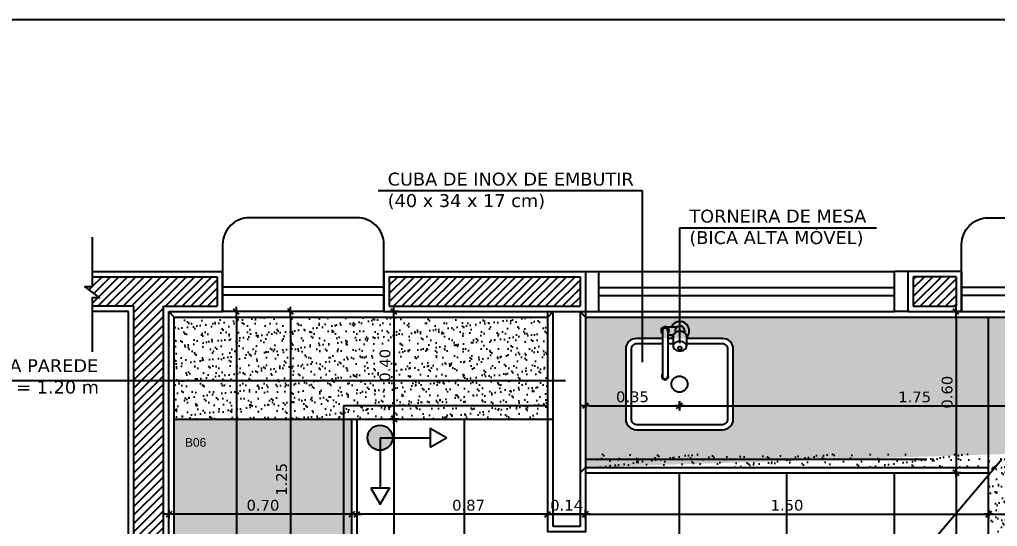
# Model space of a CAD drawing. Extents: x -36 to 357, y 137 to 237.
# Drawn here: x 3.981 to 7.62, y 182.578 to 184.466 of the extents above; entities that cross this region are included whole.
import ezdxf

# ---------------------------------------------------------------- set-up
doc = ezdxf.new("R2010")
doc.units = 0
doc.header["$LTSCALE"] = 0.01
doc.linetypes.add('CONTINU', pattern=[0])
doc.linetypes.add('HIDDEN', pattern=[9.525, 6.35, -3.175])
doc.layers.get('0').update_dxf_attribs({"linetype": 'CONTINUOUS'})
doc.layers.get('DEFPOINTS').update_dxf_attribs({"linetype": 'CONTINUOUS'})
for name, color, linetype in [('01', 1, 'CONTINUOUS'), ('252', 252, 'CONTINUOUS'), ('A-AREAS', 2, 'CONTINUOUS'), ('A-HACHURAPARED', 254, 'CONTINUOUS'), ('A-PAREDE', 5, 'CONTINUOUS'), ('A-PISOS-IDEN', 9, 'CONTINUOUS'), ('A-SIMBO', 2, 'CONTINUOUS'), ('AR-ALV', 5, 'CONTINUOUS'), ('AR-COZ-MOB', 1, 'CONTINUOUS'), ('AR-ID-PIS', 1, 'CONTINUOUS'), ('AR-PRJ-COB', 2, 'HIDDEN'), ('ARQ-ALV-CORTE', 3, 'CONTINUOUS'), ('ARQ-ALV-VISTA2', 2, 'CONTINUOUS'), ('ARQ-CTA-1_025', 1, 'CONTINUOUS'), ('ARQ-EQP-VISTA', 1, 'CONTINUOUS'), ('ARQ-ESQ-VISTA1', 2, 'CONTINUOUS'), ('ARQ-MOB-VISTA', 1, 'CONTINU'), ('ARQ-SMB-1_025', 1, 'CONTINUOUS'), ('ARQ-SMB-1_100', 1, 'CONTINUOUS'), ('ARQ-TXT-1_025', 2, 'CONTINUOUS')]:
    doc.layers.add(name, color=color, linetype=linetype)
doc.styles.add('A16-E50', font='arial.ttf', dxfattribs={"height": 0.08})
doc.styles.add('ESC-50-A20', font='arial.ttf', dxfattribs={"height": 0.1})
doc.styles.add('FNDE Texto Cota 0025', font='verdana.ttf', dxfattribs={"height": 0.04})
doc.dimstyles.new('FNDE 1-0025', dxfattribs={"dimscale": 5, "dimtxt": 0.04, "dimasz": 0.0035, "dimexe": 0.15, "dimexo": 0.15, "dimgap": 0.0025, "dimtad": 1, "dimzin": 1, "dimdsep": 46, "dimtxsty": 'FNDE Texto Cota 0025', "dimblk": 'tic', "dimcen": 0.015, "dimdle": 0.15, "dimse1": 1, "dimse2": 1, "dimclrd": 251, "dimclre": 251, "dimclrt": 256, "dimaunit": 1, "dimadec": 3, "dimazin": 0, "dimtfac": 1, "dimtix": 1, "dimtmove": 2, "dimatfit": 3, "dimfxl": 0.15, "dimtvp": 1, "dimtolj": 1, "dimtzin": 0, "dimarcsym": 0})
pattern_1 = [(37.5, (40.308776, 10.32468), (-0.001600031, 0.048941324), [0, -0.038608, 0, -0.04318, 0, -0.041275]), (7.5, (40.308776, 10.32468), (0.044952328, 0.07168251), [0, -0.020828, 0, -0.034798, 0, -0.013335]), (327.5, (40.277534, 10.32468), (0.079099237, 0.000143718), [0, -0.0127, 0, -0.04572, 0, -0.05969]), (317.5, (40.277534, 10.32468), (0.076355645, 0.022292932), [0, -0.00635, 0, -0.029972, 0, -0.03429])]
pattern_2 = [(45, (40.308776, 10.324678), (-0.0157154482, 0.0157154482), [])]

# ---------------------------------------------------------------- blocks, each defined once
blk = doc.blocks.new('GUICHÊ')
at = {"layer": 'ARQ-EQP-VISTA'}
for p, q in [((0.59, 0), (-0.01, 0)), ((0.59, -0.0608), (-0.01, -0.0608)), ((0.59, -0.0908), (-0.01, -0.0908))]:
    blk.add_line(p, q, dxfattribs=at)
blk.add_lwpolyline([(0.59, 0), (0.59, -0.25, -0.414214), (0.49, -0.35), (0.09, -0.35, -0.414214), (-0.01, -0.25), (-0.01, 0)], format="xyb", dxfattribs=at)
blk = doc.blocks.new('ind-pis')
at = {"layer": 'AR-ID-PIS'}
h = blk.add_hatch(color=252, dxfattribs=at)
h.dxf.hatch_style = 1
edge = h.paths.add_edge_path()
edge.add_arc((0, 0), 0.05, 0, 360)
for q in [(-0.2, 0), (0, -0.1995)]:
    blk.add_line((0, 0), q, dxfattribs=at)
for points in [[(-0.2, 0.0371), (-0.2642, 0), (-0.2, -0.0371)], [(-0.0371, -0.1995), (0, -0.2638), (0.0371, -0.1995)]]:
    blk.add_lwpolyline(points, close=True, dxfattribs=at)
blk.add_circle((0, 0), 0.05, dxfattribs=at)
blk = doc.blocks.new('tic')
at = {"color": 251}
for p, q in [((-1, 0), (1, 0)), ((0, -1), (0, 1))]:
    blk.add_line(p, q, dxfattribs=at)
blk.add_line((-0.6, -0.6), (0.6, 0.6))
blk = doc.blocks.new('*D196')
at = {"layer": 'ARQ-CTA-1_025', "color": 251, "lineweight": -2, "transparency": 16777216}
for p, q in [((5.929, 182.6231), (5.9115, 182.6231)), ((5.9465, 182.6231), (6.0865, 182.6231)), ((6.104, 182.6231), (6.1215, 182.6231))]:
    blk.add_line(p, q, dxfattribs=at)
at = {"layer": 'DEFPOINTS', "color": 0, "transparency": 16777216}
for p in [(5.9465, 183.3143, -2), (6.0865, 182.7143, -2), (6.0865, 182.6231)]:
    blk.add_point(p, dxfattribs=at)
at = {"layer": 'ARQ-CTA-1_025', "color": 251, "lineweight": -2, "transparency": 16777216, "xscale": 0.0175, "yscale": 0.0175, "zscale": 0.0175}
blk.add_blockref('tic', (5.9465, 182.6231), dxfattribs=at)
at = {"layer": 'ARQ-CTA-1_025', "color": 251, "lineweight": -2, "transparency": 16777216, "xscale": 0.0175, "yscale": 0.0175, "zscale": 0.0175, "rotation": 180}
blk.add_blockref('tic', (6.0865, 182.6231), dxfattribs=at)
at = {"layer": 'ARQ-CTA-1_025', "transparency": 16777216, "insert": (6.0165, 182.6564), "char_height": 0.04, "attachment_point": 5, "style": 'FNDE Texto Cota 0025'}
blk.add_mtext('\\A1;0.14', dxfattribs=at)
blk = doc.blocks.new('*D197')
at = {"layer": 'ARQ-CTA-1_025', "color": 251, "lineweight": -2, "transparency": 16777216}
blk.add_line((6.104, 182.6231), (7.569, 182.6231), dxfattribs=at)
at = {"layer": 'DEFPOINTS', "color": 0, "transparency": 16777216}
for p in [(6.0865, 182.7143, -2), (7.5865, 182.7143, -2), (7.5865, 182.6231)]:
    blk.add_point(p, dxfattribs=at)
at = {"layer": 'ARQ-CTA-1_025', "color": 251, "lineweight": -2, "transparency": 16777216, "xscale": 0.0175, "yscale": 0.0175, "zscale": 0.0175, "rotation": 180}
blk.add_blockref('tic', (6.0865, 182.6231), dxfattribs=at)
at = {"layer": 'ARQ-CTA-1_025', "color": 251, "lineweight": -2, "transparency": 16777216, "xscale": 0.0175, "yscale": 0.0175, "zscale": 0.0175}
blk.add_blockref('tic', (7.5865, 182.6231), dxfattribs=at)
at = {"layer": 'ARQ-CTA-1_025', "transparency": 16777216, "insert": (6.8365, 182.6564), "char_height": 0.04, "attachment_point": 5, "style": 'FNDE Texto Cota 0025'}
blk.add_mtext('\\A1;1.50', dxfattribs=at)
blk = doc.blocks.new('*D198')
at = {"layer": 'ARQ-CTA-1_025', "color": 251, "lineweight": -2, "transparency": 16777216}
blk.add_line((7.604, 182.6231), (8.169, 182.6231), dxfattribs=at)
at = {"layer": 'DEFPOINTS', "color": 0, "transparency": 16777216}
for p in [(8.1865, 183.3143, -2), (7.5865, 182.7143, -2), (8.1865, 182.6231)]:
    blk.add_point(p, dxfattribs=at)
at = {"layer": 'ARQ-CTA-1_025', "color": 251, "lineweight": -2, "transparency": 16777216, "xscale": 0.0175, "yscale": 0.0175, "zscale": 0.0175, "rotation": 180}
blk.add_blockref('tic', (7.5865, 182.6231), dxfattribs=at)
at = {"layer": 'ARQ-CTA-1_025', "color": 251, "lineweight": -2, "transparency": 16777216, "xscale": 0.0175, "yscale": 0.0175, "zscale": 0.0175}
blk.add_blockref('tic', (8.1865, 182.6231), dxfattribs=at)
at = {"layer": 'ARQ-CTA-1_025', "transparency": 16777216, "insert": (7.8865, 182.6564), "char_height": 0.04, "attachment_point": 5, "style": 'FNDE Texto Cota 0025'}
blk.add_mtext('\\A1;0.60', dxfattribs=at)
blk = doc.blocks.new('*D199')
at = {"layer": 'ARQ-CTA-1_025', "color": 251, "lineweight": -2, "transparency": 16777216}
blk.add_line((7.4659, 183.3602), (7.4659, 182.7952), dxfattribs=at)
at = {"layer": 'DEFPOINTS', "color": 0, "transparency": 16777216}
for p in [(7.5471, 183.3777, -2), (7.4659, 182.7777), (7.6471, 182.7777, -2)]:
    blk.add_point(p, dxfattribs=at)
at = {"layer": 'ARQ-CTA-1_025', "color": 251, "lineweight": -2, "transparency": 16777216, "xscale": 0.0175, "yscale": 0.0175, "zscale": 0.0175}
for p, rotation in [((7.4659, 183.3777), 90), ((7.4659, 182.7777), 270)]:
    blk.add_blockref('tic', p, dxfattribs=dict(at, rotation=rotation))
at = {"layer": 'ARQ-CTA-1_025', "transparency": 16777216, "insert": (7.4325, 183.0777), "char_height": 0.04, "attachment_point": 5, "rotation": 90, "style": 'FNDE Texto Cota 0025'}
blk.add_mtext('\\A1;0.60', dxfattribs=at)
blk = doc.blocks.new('*D200')
at = {"layer": 'ARQ-CTA-1_025', "color": 251, "lineweight": -2, "transparency": 16777216}
blk.add_line((7.4659, 182.7602), (7.4659, 181.5952), dxfattribs=at)
at = {"layer": 'DEFPOINTS', "color": 0, "transparency": 16777216}
for p in [(7.6471, 182.7777, -2), (7.4659, 181.5777), (7.6471, 181.5777, -2)]:
    blk.add_point(p, dxfattribs=at)
at = {"layer": 'ARQ-CTA-1_025', "color": 251, "lineweight": -2, "transparency": 16777216, "xscale": 0.0175, "yscale": 0.0175, "zscale": 0.0175}
for p, rotation in [((7.4659, 182.7777), 90), ((7.4659, 181.5777), 270)]:
    blk.add_blockref('tic', p, dxfattribs=dict(at, rotation=rotation))
at = {"layer": 'ARQ-CTA-1_025', "transparency": 16777216, "insert": (7.4325, 182.1777), "char_height": 0.04, "attachment_point": 5, "rotation": 90, "style": 'FNDE Texto Cota 0025'}
blk.add_mtext('\\A1;1.20', dxfattribs=at)
blk = doc.blocks.new('*D213')
at = {"layer": 'ARQ-CTA-1_025', "color": 251, "lineweight": -2, "transparency": 16777216}
blk.add_line((5.3741, 183.3602), (5.3741, 182.9952), dxfattribs=at)
at = {"layer": 'DEFPOINTS', "color": 0, "transparency": 16777216}
for p in [(4.5365, 183.3777, -2), (5.2365, 182.9777, -2), (5.3741, 182.9777)]:
    blk.add_point(p, dxfattribs=at)
at = {"layer": 'ARQ-CTA-1_025', "color": 251, "lineweight": -2, "transparency": 16777216, "xscale": 0.0175, "yscale": 0.0175, "zscale": 0.0175}
for p, rotation in [((5.3741, 183.3777), 90), ((5.3741, 182.9777), 270)]:
    blk.add_blockref('tic', p, dxfattribs=dict(at, rotation=rotation))
at = {"layer": 'ARQ-CTA-1_025', "transparency": 16777216, "insert": (5.3408, 183.1777), "char_height": 0.04, "attachment_point": 5, "rotation": 90, "style": 'FNDE Texto Cota 0025'}
blk.add_mtext('\\A1;0.40', dxfattribs=at)
blk = doc.blocks.new('*D214')
at = {"layer": '252', "color": 251, "lineweight": -2, "transparency": 16777216}
blk.add_line((5.3741, 182.9602), (5.3741, 180.9452), dxfattribs=at)
at = {"layer": 'DEFPOINTS', "color": 0, "transparency": 16777216}
for p in [(5.2365, 182.9777, -2), (5.2365, 180.9277, -2), (5.3741, 180.9277)]:
    blk.add_point(p, dxfattribs=at)
at = {"layer": '252', "color": 251, "lineweight": -2, "transparency": 16777216, "xscale": 0.0175, "yscale": 0.0175, "zscale": 0.0175}
for p, rotation in [((5.3741, 182.9777), 90), ((5.3741, 180.9277), 270)]:
    blk.add_blockref('tic', p, dxfattribs=dict(at, rotation=rotation))
at = {"layer": '252', "transparency": 16777216, "insert": (5.3408, 181.9527), "char_height": 0.04, "attachment_point": 5, "rotation": 90, "style": 'FNDE Texto Cota 0025'}
blk.add_mtext('\\A1;2.05', dxfattribs=at)
blk = doc.blocks.new('*D222')
at = {"layer": 'ARQ-CTA-1_025', "color": 251, "lineweight": -2, "transparency": 16777216}
blk.add_line((6.104, 183.0269), (6.419, 183.0269), dxfattribs=at)
at = {"layer": 'DEFPOINTS', "color": 0, "transparency": 16777216}
for p in [(6.0865, 183.1269, -2), (6.4365, 183.0269), (6.4365, 182.8569, -2)]:
    blk.add_point(p, dxfattribs=at)
at = {"layer": 'ARQ-CTA-1_025', "color": 251, "lineweight": -2, "transparency": 16777216, "xscale": 0.0175, "yscale": 0.0175, "zscale": 0.0175, "rotation": 180}
blk.add_blockref('tic', (6.0865, 183.0269), dxfattribs=at)
at = {"layer": 'ARQ-CTA-1_025', "color": 251, "lineweight": -2, "transparency": 16777216, "xscale": 0.0175, "yscale": 0.0175, "zscale": 0.0175}
blk.add_blockref('tic', (6.4365, 183.0269), dxfattribs=at)
at = {"layer": 'ARQ-CTA-1_025', "transparency": 16777216, "insert": (6.2615, 183.0602), "char_height": 0.04, "attachment_point": 5, "style": 'FNDE Texto Cota 0025'}
blk.add_mtext('\\A1;0.35', dxfattribs=at)
blk = doc.blocks.new('*D223')
at = {"layer": 'ARQ-CTA-1_025', "color": 251, "lineweight": -2, "transparency": 16777216}
blk.add_line((6.454, 183.0269), (8.169, 183.0269), dxfattribs=at)
at = {"layer": 'DEFPOINTS', "color": 0, "transparency": 16777216}
for p in [(8.1865, 183.1701, -2), (8.1865, 183.0269), (6.4365, 182.8569, -2)]:
    blk.add_point(p, dxfattribs=at)
at = {"layer": 'ARQ-CTA-1_025', "color": 251, "lineweight": -2, "transparency": 16777216, "xscale": 0.0175, "yscale": 0.0175, "zscale": 0.0175, "rotation": 180}
blk.add_blockref('tic', (6.4365, 183.0269), dxfattribs=at)
at = {"layer": 'ARQ-CTA-1_025', "color": 251, "lineweight": -2, "transparency": 16777216, "xscale": 0.0175, "yscale": 0.0175, "zscale": 0.0175}
blk.add_blockref('tic', (8.1865, 183.0269), dxfattribs=at)
at = {"layer": 'ARQ-CTA-1_025', "transparency": 16777216, "insert": (7.3115, 183.0599), "char_height": 0.04, "attachment_point": 5, "style": 'FNDE Texto Cota 0025'}
blk.add_mtext('\\A1;1.75', dxfattribs=at)
blk = doc.blocks.new('*D224')
at = {"layer": 'ARQ-CTA-1_025', "color": 251, "lineweight": -2, "transparency": 16777216}
blk.add_line((4.9893, 183.3602), (4.9893, 182.146), dxfattribs=at)
at = {"layer": 'DEFPOINTS', "color": 0, "transparency": 16777216}
for p in [(4.5999, 183.3777, -2), (4.8943, 182.1285, -2), (4.9893, 182.1285)]:
    blk.add_point(p, dxfattribs=at)
at = {"layer": 'ARQ-CTA-1_025', "color": 251, "lineweight": -2, "transparency": 16777216, "xscale": 0.0175, "yscale": 0.0175, "zscale": 0.0175}
for p, rotation in [((4.9893, 183.3777), 90), ((4.9893, 182.1285), 270)]:
    blk.add_blockref('tic', p, dxfattribs=dict(at, rotation=rotation))
at = {"layer": 'ARQ-CTA-1_025', "transparency": 16777216, "insert": (4.956, 182.7531), "char_height": 0.04, "attachment_point": 5, "rotation": 90, "style": 'FNDE Texto Cota 0025'}
blk.add_mtext('\\A1;1.25', dxfattribs=at)
blk = doc.blocks.new('*D225')
at = {"layer": 'ARQ-CTA-1_025', "color": 251, "lineweight": -2, "transparency": 16777216}
blk.add_line((4.7879, 183.3602), (4.7879, 181.0952), dxfattribs=at)
at = {"layer": 'DEFPOINTS', "color": 0, "transparency": 16777216}
for p in [(4.5365, 183.3777, -2), (4.5565, 181.0777, -2), (4.7879, 181.0777)]:
    blk.add_point(p, dxfattribs=at)
at = {"layer": 'ARQ-CTA-1_025', "color": 251, "lineweight": -2, "transparency": 16777216, "xscale": 0.0175, "yscale": 0.0175, "zscale": 0.0175}
for p, rotation in [((4.7879, 183.3777), 90), ((4.7879, 181.0777), 270)]:
    blk.add_blockref('tic', p, dxfattribs=dict(at, rotation=rotation))
at = {"layer": 'ARQ-CTA-1_025', "transparency": 16777216, "insert": (4.7546, 182.2277), "char_height": 0.04, "attachment_point": 5, "rotation": 90, "style": 'FNDE Texto Cota 0025'}
blk.add_mtext('\\A1;2.30', dxfattribs=at)
blk = doc.blocks.new('*D231')
at = {"layer": 'ARQ-CTA-1_025', "color": 251, "lineweight": -2, "transparency": 16777216}
blk.add_line((6.069, 182.6231), (5.234, 182.6231), dxfattribs=at)
at = {"layer": 'DEFPOINTS', "color": 0, "transparency": 16777216}
for p in [(5.2165, 182.9143, -2), (6.0865, 182.7143, -2), (5.2165, 182.6231)]:
    blk.add_point(p, dxfattribs=at)
at = {"layer": 'ARQ-CTA-1_025', "color": 251, "lineweight": -2, "transparency": 16777216, "xscale": 0.0175, "yscale": 0.0175, "zscale": 0.0175, "rotation": 180}
blk.add_blockref('tic', (5.2165, 182.6231), dxfattribs=at)
at = {"layer": 'ARQ-CTA-1_025', "color": 251, "lineweight": -2, "transparency": 16777216, "xscale": 0.0175, "yscale": 0.0175, "zscale": 0.0175}
blk.add_blockref('tic', (6.0865, 182.6231), dxfattribs=at)
at = {"layer": 'ARQ-CTA-1_025', "transparency": 16777216, "insert": (5.6515, 182.6565), "char_height": 0.04, "attachment_point": 5, "style": 'FNDE Texto Cota 0025'}
blk.add_mtext('\\A1;0.87', dxfattribs=at)
blk = doc.blocks.new('*D232')
at = {"layer": 'ARQ-CTA-1_025', "color": 251, "lineweight": -2, "transparency": 16777216}
blk.add_line((5.219, 182.6231), (4.554, 182.6231), dxfattribs=at)
at = {"layer": 'DEFPOINTS', "color": 0, "transparency": 16777216}
for p in [(4.5365, 183.3143, -2), (5.2365, 182.9143, -2), (4.5365, 182.6231)]:
    blk.add_point(p, dxfattribs=at)
at = {"layer": 'ARQ-CTA-1_025', "color": 251, "lineweight": -2, "transparency": 16777216, "xscale": 0.0175, "yscale": 0.0175, "zscale": 0.0175, "rotation": 180}
blk.add_blockref('tic', (4.5365, 182.6231), dxfattribs=at)
at = {"layer": 'ARQ-CTA-1_025', "color": 251, "lineweight": -2, "transparency": 16777216, "xscale": 0.0175, "yscale": 0.0175, "zscale": 0.0175}
blk.add_blockref('tic', (5.2365, 182.6231), dxfattribs=at)
at = {"layer": 'ARQ-CTA-1_025', "transparency": 16777216, "insert": (4.8865, 182.6564), "char_height": 0.04, "attachment_point": 5, "style": 'FNDE Texto Cota 0025'}
blk.add_mtext('\\A1;0.70', dxfattribs=at)

msp = doc.modelspace()

# ---------------------------------------------------------------- hatches: boundary and pattern name
at = {"layer": '01'}
h = msp.add_hatch(dxfattribs=at)
h.set_pattern_fill('ANSI31', color=253, scale=0.007)
h.set_pattern_definition(pattern_2)
h.paths.add_polyline_path([(4.4065, 180.8477), (4.5165, 180.8477), (4.5165, 183.3977), (4.7165, 183.3977), (4.7165, 183.5077), (4.2512, 183.5077), (4.2512, 183.4697), (4.2236, 183.4697), (4.2788, 183.4287), (4.2512, 183.4287), (4.2512, 183.3977), (4.4065, 183.3977), (4.4065, 181.0577), (4.0612, 181.0577), (4.0612, 181.0198), (4.0337, 181.0198), (4.0888, 180.9788), (4.0613, 180.9788), (4.0613, 180.9477), (4.4065, 180.9477)])
h = msp.add_hatch(dxfattribs=at)
h.set_pattern_fill('ANSI31', color=253, scale=0.007)
h.set_pattern_definition(pattern_2)
h.paths.add_polyline_path([(5.3567, 183.5077), (5.3567, 183.3977), (6.0665, 183.3977), (6.0665, 183.5077)])
h = msp.add_hatch(dxfattribs=at)
h.set_pattern_fill('ANSI31', color=253, scale=0.007)
h.set_pattern_definition([(45, (-5.712823, 3.359972), (-0.0157154482, 0.0157154482), [])])
h.paths.add_polyline_path([(7.4665, 183.3977), (7.4665, 183.5077), (7.3065, 183.5077), (7.3065, 183.3977)])
at = {"layer": 'A-HACHURAPARED'}
h = msp.add_hatch(dxfattribs=at)
h.set_pattern_fill('AR-SAND', color=252, scale=0.001)
h.set_pattern_definition(pattern_1)
h.paths.add_polyline_path([(5.9465, 183.3577), (4.5565, 183.3577), (4.5565, 182.9777), (5.1665, 182.9777), (5.1665, 183.0477), (5.9465, 183.0477)])
h.paths.add_polyline_path([(5.9465, 183.0477), (5.1665, 183.0477), (5.1665, 182.9777), (5.9465, 182.9777)], flags=17)
h = msp.add_hatch(dxfattribs=at)
h.set_pattern_fill('AR-SAND', color=252, scale=0.001)
h.set_pattern_definition(pattern_1)
h.paths.add_polyline_path([(8.1665, 183.3577), (6.0865, 183.3577), (6.0865, 182.7977), (7.6565, 182.8477), (7.6565, 181.5977), (8.1665, 181.5977), (8.1665, 181.6277), (7.7365, 181.6277), (7.7365, 181.7277), (8.1665, 181.7277)])
edge = h.paths.add_edge_path(flags=16)
edge.add_line((6.5965, 182.9377), (6.2765, 182.9377))
edge.add_arc((6.2765, 182.9777), 0.04, 180, 270, ccw=False)
edge.add_line((6.2365, 182.9777), (6.2365, 183.2377))
edge.add_arc((6.2765, 183.2377), 0.04, 90, 180, ccw=False)
edge.add_line((6.2765, 183.2777), (6.5965, 183.2777))
edge.add_arc((6.5965, 183.2377), 0.04, 0, 90, ccw=False)
edge.add_line((6.6365, 183.2377), (6.6365, 182.9777))
edge.add_arc((6.5965, 182.9777), 0.04, -90, 0, ccw=False)
edge = h.paths.add_edge_path(flags=0)
edge.add_line((6.5965, 182.9577), (6.2765, 182.9577))
edge.add_arc((6.2765, 182.9777), 0.02, 180, 270, ccw=False)
edge.add_line((6.2565, 182.9777), (6.2565, 183.2377))
edge.add_arc((6.2765, 183.2377), 0.02, 90, 180, ccw=False)
edge.add_line((6.2765, 183.2577), (6.5965, 183.2577))
edge.add_arc((6.5965, 183.2377), 0.02, 0, 90, ccw=False)
edge.add_line((6.6165, 183.2377), (6.6165, 182.9777))
edge.add_arc((6.5965, 182.9777), 0.02, 270, 360, ccw=False)
edge = h.paths.add_edge_path(flags=0)
edge.add_arc((6.4365, 183.1077), 0.03, 0, 360)
h = msp.add_hatch(dxfattribs=at)
h.set_pattern_fill('AR-SAND', color=252, scale=0.001)
h.set_pattern_definition(pattern_1)
h.paths.add_polyline_path([(5.1665, 182.9777), (4.5565, 182.9777), (4.5565, 181.0777), (5.0865, 181.0777), (5.0865, 180.9777), (4.5565, 180.9777), (4.5565, 180.9477), (5.1665, 180.9477)])
h.paths.add_polyline_path([(4.6877, 181.8785, -0.414214), (4.6477, 181.9185), (4.6477, 182.0783), (4.5877, 182.0783), (4.5877, 182.0833), (4.5877, 182.1135), (4.5797, 182.1135), (4.5797, 182.1015), (4.5677, 182.1015), (4.5677, 182.1135), (4.56, 182.1135), (4.56, 182.1435), (4.5677, 182.1435), (4.5677, 182.1555), (4.5797, 182.1555), (4.5797, 182.1435), (4.6178, 182.1435), (4.6178, 182.1689, -0.08246), (4.6477, 182.1739), (4.6477, 182.3385, -0.414214), (4.6877, 182.3785), (5.0077, 182.3785, -0.414214), (5.0477, 182.3385), (5.0477, 181.9185, -0.414214), (5.0077, 181.8785)], flags=16)
h.paths.add_polyline_path([(4.6877, 181.8985, -0.414214), (4.6677, 181.9185), (4.6677, 182.0855, -0.137651), (4.6178, 182.0882), (4.6178, 182.0982), (4.6677, 182.0983), (4.6677, 182.3385, -0.414214), (4.6877, 182.3585), (5.0077, 182.3585, -0.414214), (5.0277, 182.3385), (5.0277, 181.9185, -0.414214), (5.0077, 181.8985)], flags=0)
h.paths.add_polyline_path([(4.8027, 182.1182), (4.6778, 182.1182), (4.6778, 182.1435), (4.6778, 182.1628), (4.6778, 182.1628), (4.6778, 182.1435), (4.6778, 182.1435), (4.6778, 182.1388), (4.8027, 182.1388, -0.83811), (4.8609, 182.1285, -0.838143)], flags=0)
h.paths.add_polyline_path([(5.0865, 181.0777), (4.5565, 181.0777), (4.5565, 180.9777), (5.0865, 180.9777)], flags=17)
h.paths.add_polyline_path([(5.2165, 182.9777), (5.1665, 182.9777), (5.1665, 180.9477), (5.2165, 180.9477)])
h = msp.add_hatch(dxfattribs=at)
h.set_pattern_fill('AR-SAND', color=252, scale=0.001)
h.set_pattern_definition(pattern_1)
h.paths.add_polyline_path([(7.5665, 182.8477), (6.1265, 182.8477), (6.1265, 182.7977), (7.5665, 182.7977)])
h.paths.add_polyline_path([(7.6565, 182.8477), (7.5865, 182.8477), (7.5865, 181.5977), (7.6565, 181.5977)])
at = {"layer": 'ARQ-SMB-1_100'}
h = msp.add_hatch(color=252, dxfattribs=at)
edge = h.paths.add_edge_path()
edge.add_arc((4.634, 182.8917), 0.0536, 0, 360)
edge = h.paths.add_edge_path(flags=17)
edge.add_arc((4.634, 182.8917), 0.0489, 0, 360)

# ---------------------------------------------------------------- linework, layer by layer
msp.add_lwpolyline([(1.1606, 184.4656), (29.4247, 184.4656), (29.4247, 167.9372), (1.1606, 167.9372)], close=True)
at = {"layer": '01', "color": 253}
for p, q in [((4.2512, 183.5077), (4.7165, 183.5077)), ((4.7165, 183.5077), (4.7165, 183.3977)), ((5.3567, 183.5077), (6.0665, 183.5077)), ((5.3567, 183.5077), (5.3567, 183.3977)), ((6.0665, 183.5077), (6.0665, 183.3977)), ((7.4665, 183.5077), (7.3065, 183.5077)), ((7.3065, 183.5077), (7.3065, 183.3977)), ((7.4665, 183.5077), (7.4665, 183.3977)), ((4.4065, 183.3977), (4.2512, 183.3977)), ((4.4065, 181.0577), (4.4065, 183.3977)), ((4.5165, 183.3977), (4.7165, 183.3977)), ((4.5165, 180.9477), (4.5165, 183.3977)), ((5.3567, 183.3977), (6.0665, 183.3977)), ((7.3065, 183.3977), (7.4665, 183.3977))]:
    msp.add_line(p, q, dxfattribs=at)
at = {"layer": '252', "color": 251}
for p, q in [((5.6365, 179.5277), (5.6365, 182.9777)), ((6.4365, 179.6726), (6.4365, 182.7777)), ((6.8365, 181.5477), (6.8365, 182.7777)), ((7.2365, 181.5477), (7.2365, 182.7777))]:
    msp.add_line(p, q, dxfattribs=at)
at = {"layer": 'A-AREAS', "linetype": 'Continuous'}
for p, q in [((4.5565, 183.3577), (4.5365, 183.3777)), ((4.5565, 180.9277), (4.5565, 183.3577)), ((6.0865, 183.3577), (8.1665, 183.3577)), ((7.5865, 181.5777), (7.5865, 183.3577)), ((4.5565, 182.9777), (5.9465, 182.9777)), ((5.2165, 182.9777), (5.2165, 180.9477)), ((5.2365, 180.9277), (5.2365, 182.9777)), ((6.0865, 182.7977), (7.5865, 182.7977)), ((6.0865, 182.7777), (7.5865, 182.7777))]:
    msp.add_line(p, q, dxfattribs=at)
at = {"layer": 'A-PAREDE'}
msp.add_line((4.7365, 183.3777), (4.7365, 183.5277), dxfattribs=at)
at = {"layer": 'A-PISOS-IDEN'}
msp.add_line((4.9842, 179.7031), (7.6365, 182.8277), dxfattribs=at)
at = {"layer": 'A-SIMBO', "color": 2, "linetype": 'ByBlock', "elevation": -2.0001}
msp.add_lwpolyline([(4.2512, 183.6549), (4.2512, 183.4697), (4.2236, 183.4697), (4.2788, 183.4287), (4.2512, 183.4287), (4.2512, 183.2275)], dxfattribs=at)
at = {"layer": 'AR-ALV'}
for p, q in [((4.2512, 183.5277), (4.7365, 183.5277)), ((5.3365, 183.5277), (6.0865, 183.5277)), ((5.3367, 183.525), (5.3367, 183.3777)), ((6.0865, 183.5277), (6.0865, 183.3777)), ((7.4865, 183.5277), (7.2865, 183.5277)), ((7.2865, 183.5277), (7.2865, 183.3777)), ((7.4865, 183.5277), (7.4865, 183.3777)), ((4.3865, 183.3777), (4.2512, 183.3777)), ((4.3865, 181.0777), (4.3865, 183.3777)), ((4.5365, 183.3777), (4.7365, 183.3777)), ((4.5365, 180.8277), (4.5365, 183.3777)), ((5.3367, 183.3777), (6.0865, 183.3777)), ((7.2865, 183.3777), (7.4865, 183.3777))]:
    msp.add_line(p, q, dxfattribs=at)
at = {"layer": 'AR-COZ-MOB'}
for p, q in [((6.3728, 183.3065), (6.3728, 183.1365)), ((6.3828, 183.3215), (6.4263, 183.3215)), ((6.3928, 183.3065), (6.3928, 183.1365)), ((6.3928, 183.2915), (6.4136, 183.2915)), ((6.4203, 183.3065), (6.4203, 183.2995)), ((6.4553, 183.3065), (6.4553, 183.2995)), ((6.4128, 183.2869), (6.4128, 183.2493)), ((6.4628, 183.2869), (6.4628, 183.2493))]:
    msp.add_line(p, q, dxfattribs=at)
msp.add_lwpolyline([(6.4628, 183.2869, 0.133256), (6.461, 183.2933, 0.106756), (6.4554, 183.2994, 0.082828), (6.4477, 183.3032, 0.071352), (6.4378, 183.3046, 0.071352), (6.4279, 183.3032, 0.082828), (6.4201, 183.2994, 0.106756), (6.4145, 183.2933, 0.133256), (6.4128, 183.2869, 0.133256)], format="xyb", dxfattribs=at)
for points in [[(6.4128, 183.2493, 0.133256), (6.4145, 183.2429, 0.106756), (6.4201, 183.2368, 0.082828), (6.4279, 183.2331, 0.071352), (6.4378, 183.2316, 0.071352), (6.4477, 183.2331, 0.082828), (6.4554, 183.2368, 0.106756), (6.461, 183.2429, 0.133256), (6.4628, 183.2493, 0.133256), (6.461, 183.2557, 0.106756), (6.4554, 183.2618, 0.082828), (6.4477, 183.2656, 0.071352), (6.4378, 183.267, 0.071352), (6.4279, 183.2656, 0.082828), (6.4201, 183.2618, 0.106756), (6.4145, 183.2557, 0.133256)], [(6.4453, 183.2418, 0.133256), (6.4447, 183.2437, 0.106756), (6.4431, 183.2456, 0.082828), (6.4407, 183.2467, 0.071352), (6.4378, 183.2471, 0.071352), (6.4348, 183.2467, 0.082828), (6.4325, 183.2456, 0.106756), (6.4308, 183.2437, 0.133256), (6.4303, 183.2418, 0.133256), (6.4308, 183.2399, 0.106756), (6.4325, 183.2381, 0.082828), (6.4348, 183.2369, 0.071352), (6.4378, 183.2365, 0.071352), (6.4407, 183.2369, 0.082828), (6.4431, 183.2381, 0.106756), (6.4447, 183.2399, 0.133256)]]:
    msp.add_lwpolyline(points, format="xyb", close=True, dxfattribs=at)
for centre, radius, start, end in [((6.4378, 183.3065), 0.035, 315.5847, 154.6231), ((6.3828, 183.3065), 0.015, 311.8103, 228.1897), ((6.3828, 183.3065), 0.01, 0.0002, 180.0002), ((6.4378, 183.3065), 0.035, 205.3769, 224.4153), ((6.4378, 183.3065), 0.0175, 121.0027, 180), ((6.4263, 183.3315), 0.01, 270, 294.62), ((6.4378, 183.3065), 0.0175, 0, 114.62), ((6.3828, 183.1365), 0.0125, 143.1301, 36.8699), ((6.3828, 183.1365), 0.01, 180.0001, 0.0001)]:
    msp.add_arc(centre, radius, start, end, dxfattribs=at)
at = {"layer": 'AR-PRJ-COB', "color": 1, "ltscale": 30}
for p, q in [((5.9465, 183.3577), (5.9665, 183.3777)), ((6.0865, 183.3577), (6.0665, 183.3777)), ((5.9465, 182.9777), (5.9665, 182.9777)), ((6.0865, 182.7977), (6.0665, 182.7777))]:
    msp.add_line(p, q, dxfattribs=at)
at = {"layer": 'AR-PRJ-COB', "color": 1, "ltscale": 20}
for p, q in [((5.1865, 183.0277), (5.1865, 180.9777)), ((5.1865, 183.0277), (5.9465, 183.0277)), ((6.0865, 182.8277), (7.6365, 182.8277))]:
    msp.add_line(p, q, dxfattribs=at)
at = {"layer": 'AR-PRJ-COB', "color": 1, "ltscale": 30}
msp.add_lwpolyline([(6.0665, 183.3777), (6.0665, 182.5777), (5.9665, 182.5777), (5.9665, 183.3777)], dxfattribs=at)
at = {"layer": 'ARQ-ALV-CORTE'}
msp.add_line((5.9465, 182.9777), (5.9465, 183.3577), dxfattribs=at)
msp.add_lwpolyline([(6.0865, 183.3777), (6.0865, 183.3777), (6.0865, 182.5577), (5.9465, 182.5577), (5.9465, 183.3777)], dxfattribs=at)
at = {"layer": 'ARQ-ALV-VISTA2', "ltscale": 0.1}
msp.add_line((4.5565, 183.3577), (5.9465, 183.3577), dxfattribs=at)
at = {"layer": 'ARQ-EQP-VISTA'}
for points in [[(6.3728, 183.2777), (6.2765, 183.2777, 0.414214), (6.2365, 183.2377), (6.2365, 182.9777, 0.414214), (6.2765, 182.9377), (6.5965, 182.9377, 0.414214), (6.6365, 182.9777), (6.6365, 183.2377, 0.414214), (6.5965, 183.2777), (6.4628, 183.2777)], [(6.3728, 183.2577), (6.2765, 183.2577, 0.414214), (6.2565, 183.2377), (6.2565, 182.9777, 0.414214), (6.2765, 182.9577), (6.5965, 182.9577, 0.414214), (6.6165, 182.9777), (6.6165, 183.2377, 0.414214), (6.5965, 183.2577), (6.4628, 183.2577)]]:
    msp.add_lwpolyline(points, format="xyb", dxfattribs=at)
for points in [[(6.4128, 183.2777), (6.3928, 183.2777)], [(6.4128, 183.2577), (6.3928, 183.2577)]]:
    msp.add_lwpolyline(points, dxfattribs=at)
msp.add_circle((6.4365, 183.1077), 0.03, dxfattribs=at)
at = {"layer": 'ARQ-ESQ-VISTA1', "color": 2}
for p, q in [((6.0865, 183.5277), (6.1365, 183.5277)), ((6.1365, 183.3777), (6.1365, 183.5277)), ((7.2365, 183.3777), (7.2365, 183.5277)), ((7.2865, 183.5277), (7.2365, 183.5277)), ((6.1365, 183.4677), (7.2365, 183.4677)), ((6.1365, 183.4377), (7.2365, 183.4377)), ((6.0865, 183.3777), (6.1365, 183.3777)), ((7.2865, 183.3777), (7.2365, 183.3777))]:
    msp.add_line(p, q, dxfattribs=at)
at = {"layer": 'ARQ-ESQ-VISTA1', "color": 1}
for p, q in [((6.1365, 183.5277), (7.2365, 183.5277)), ((6.1365, 183.3777), (7.2365, 183.3777))]:
    msp.add_line(p, q, dxfattribs=at)

# ---------------------------------------------------------------- block references
at = {"layer": 'AR-ID-PIS', "xscale": 0.937324063921778, "yscale": 0.937324063921778, "zscale": 0.937324063921778, "rotation": 89.99999999999997}
msp.add_blockref('ind-pis', (5.3222, 182.9082), dxfattribs=at)
at = {"layer": 'ARQ-MOB-VISTA', "xscale": -1, "rotation": 180}
msp.add_blockref('GUICHÊ', (4.7465, 183.3777), dxfattribs=at)
at = {"layer": 'ARQ-MOB-VISTA', "rotation": 179.9999999999963}
msp.add_blockref('GUICHÊ', (8.0765, 183.3777), dxfattribs=at)

# ---------------------------------------------------------------- texts
at = {"layer": 'ARQ-SMB-1_100', "style": 'A16-E50'}
msp.add_attdef('B06', (4.5962, 182.8747, 2), '', height=0.0319, dxfattribs=at)
at = {"layer": 'ARQ-TXT-1_025', "char_height": 0.048, "attachment_point": 1, "style": 'ESC-50-A20'}
for s, width, insert in [('{\\fVerdana|b0|i0|c0|p34;CUBA DE INOX DE EMBUTIR\\P(40 x 34 x 17 cm)}', 0.988251, (5.3507, 183.8953, 2)), ('{\\fVerdana|b0|i0|c0|p34;TORNEIRA DE MESA\\P(BICA ALTA MÓVEL)}', 0.761975, (6.4733, 183.7575, 2)), ('\\pi0.36374;{\\fVerdana|b0|i0|c0|p34;MEIA PAREDE\\P\\pi0.44443;h = 1.20 m}', 0.812339, (3.4614, 183.2006, 2))]:
    msp.add_mtext_dynamic_manual_height_columns(s, width=width, gutter_width=0.5, heights=[0], dxfattribs=dict(at, insert=insert))

# ---------------------------------------------------------------- dimensions: what is measured, and where the dimension line sits
at = {"layer": '252'}
dim = msp.add_linear_dim(base=(5.3741, 180.9277, 2), p1=(5.2365, 182.9777), p2=(5.2365, 180.9277), angle=90, dimstyle='FNDE 1-0025', dxfattribs=at)
dim.commit()
dim.dimension.update_dxf_attribs({"geometry": '*D214', "text_midpoint": (5.3408, 181.9527, 2)})
at = {"layer": 'ARQ-CTA-1_025'}
for base, p1, p2, picture, middle in [((5.3741, 182.9777, 2), (4.5365, 183.3777), (5.2365, 182.9777), '*D213', (5.3408, 183.1777, 2)), ((4.7879, 181.0777, 2), (4.5365, 183.3777), (4.5565, 181.0777), '*D225', (4.7546, 182.2277, 2)), ((4.9893, 182.1285, 2), (4.5999, 183.3777), (4.8943, 182.1285), '*D224', (4.956, 182.7531, 2)), ((7.4659, 182.7777, 2), (7.5471, 183.3777), (7.6471, 182.7777), '*D199', (7.4325, 183.0777, 2)), ((7.4659, 181.5777, 2), (7.6471, 182.7777), (7.6471, 181.5777), '*D200', (7.4325, 182.1777, 2))]:
    dim = msp.add_linear_dim(base=base, p1=p1, p2=p2, angle=90, dimstyle='FNDE 1-0025', dxfattribs=at)
    dim.commit()
    dim.dimension.update_dxf_attribs({"geometry": picture, "text_midpoint": middle})
for base, p1, p2, picture, middle in [((4.5365, 182.6231, 2), (5.2365, 182.9143), (4.5365, 183.3143), '*D232', (4.8865, 182.6564, 2)), ((6.0865, 182.6231, 2), (5.9465, 183.3143), (6.0865, 182.7143), '*D196', (6.0165, 182.6564, 2)), ((8.1865, 182.6231, 2), (7.5865, 182.7143), (8.1865, 183.3143), '*D198', (7.8865, 182.6564, 2)), ((8.1865, 183.0269, 2), (6.4365, 182.8569), (8.1865, 183.1701), '*D223', (7.3115, 183.0599, 2)), ((6.4365, 183.0269, 2), (6.0865, 183.1269), (6.4365, 182.8569), '*D222', (6.2615, 183.0602, 2)), ((5.2165, 182.6231, 2), (6.0865, 182.7143), (5.2165, 182.9143), '*D231', (5.6515, 182.6565, 2)), ((7.5865, 182.6231, 2), (6.0865, 182.7143), (7.5865, 182.7143), '*D197', (6.8365, 182.6564, 2))]:
    dim = msp.add_linear_dim(base=base, p1=p1, p2=p2, dimstyle='FNDE 1-0025', dxfattribs=at)
    dim.commit()
    dim.dimension.update_dxf_attribs({"geometry": picture, "text_midpoint": middle})

# ---------------------------------------------------------------- leaders
at = {"layer": 'ARQ-SMB-1_025', "ltscale": 10}
for points in [[(6.2992, 183.1891), (6.2992, 183.8273), (5.3156, 183.8273)], [(6.4382, 183.2597), (6.4382, 183.6895), (7.1697, 183.6895)], [(6.0121, 183.1196), (3.8017, 183.1196)]]:
    msp.add_leader(points, dimstyle='FNDE 1-0025', override={"dimlfac": 100, "dimclrd": 252, "dimclre": 252}, dxfattribs=at)

doc.saveas('drawing.dxf')
